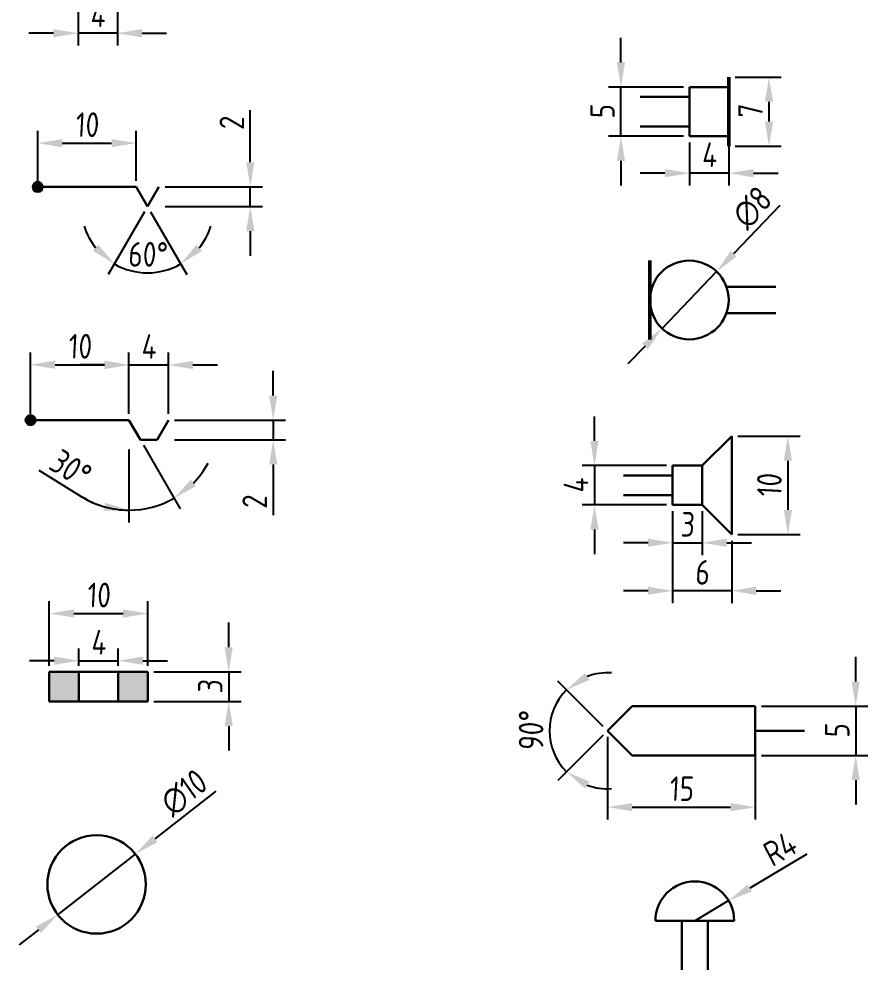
# Model space of a CAD drawing. Header units: millimetres. Extents: x 1 to 418, y -341 to 309.
# Drawn here: x 8.1 to 94.3, y -29.8 to 66.8 of the extents above; entities that cross this region are included whole.
import ezdxf

# ---------------------------------------------------------------- set-up
doc = ezdxf.new("R2010")
doc.units = ezdxf.units.MM
doc.layers.add('220', color=1, linetype='Continuous', lineweight=30)
doc.layers.add('основные', color=250, linetype='Continuous', lineweight=30)
doc.layers.add('Вспомогательны', color=10, linetype='Continuous')
doc.styles.add('Гост А', font='GOST.TTF', dxfattribs={"oblique": 3})
doc.dimstyles.new('ISO-25', dxfattribs={"dimtxt": 2.5, "dimasz": 2.5, "dimexe": 1.25, "dimexo": 0.625, "dimtad": 1, "dimtxsty": 'Гост А', "dimcen": 2.5, "dimadec": 0, "dimazin": 0, "dimtfac": 1, "dimtmove": 0, "dimatfit": 3, "dimfxl": 1, "dimarcsym": 0})

# ---------------------------------------------------------------- blocks, each defined once
blk = doc.blocks.new('Точка')
at = {"layer": '220'}
h = blk.add_hatch(color=256, dxfattribs=at)
h.dxf.hatch_style = 1
h.paths.add_polyline_path([(-0.5, 0, 1), (0.5, 0, 1)])
blk.add_circle((0, 0), 0.5, dxfattribs=at)
blk = doc.blocks.new('*D11')
at = {"layer": 'Defpoints', "color": 0, "transparency": 16777216}
for p in [(14.088, 73.666), (18.088, 73.666), (14.088, 65.31)]:
    blk.add_point(p, dxfattribs=at)
at = {"layer": 'Вспомогательны', "color": 0, "lineweight": -2, "transparency": 16777216}
for p, q in [((14.088, 73.041), (14.088, 64.06)), ((18.088, 73.041), (18.088, 64.06)), ((11.588, 65.31), (9.088, 65.31)), ((18.088, 65.31), (14.088, 65.31)), ((20.588, 65.31), (23.088, 65.31))]:
    blk.add_line(p, q, dxfattribs=at)
at = {"layer": 'Вспомогательны', "color": 0, "transparency": 16777216}
for points in [[(11.588, 65.726), (11.588, 64.893), (14.088, 65.31)], [(20.588, 65.726), (20.588, 64.893), (18.088, 65.31)]]:
    blk.add_solid(points, dxfattribs=at)
at = {"layer": 'Вспомогательны', "color": 0, "transparency": 16777216, "insert": (16.088, 67.185), "char_height": 2.5, "attachment_point": 5, "style": 'Гост А'}
blk.add_mtext('4', dxfattribs=at)
blk = doc.blocks.new('*D12')
at = {"layer": 'Defpoints', "color": 0, "transparency": 16777216}
for p in [(19.991, 54.148), (9.991, 49.709), (19.991, 49.709)]:
    blk.add_point(p, dxfattribs=at)
at = {"layer": 'Вспомогательны', "color": 0, "lineweight": -2, "transparency": 16777216}
for p, q in [((9.991, 50.334), (9.991, 55.398)), ((19.991, 50.334), (19.991, 55.398)), ((12.491, 54.148), (17.491, 54.148))]:
    blk.add_line(p, q, dxfattribs=at)
at = {"layer": 'Вспомогательны', "color": 0, "transparency": 16777216}
for points in [[(12.491, 54.565), (12.491, 53.732), (9.991, 54.148)], [(17.491, 54.565), (17.491, 53.732), (19.991, 54.148)]]:
    blk.add_solid(points, dxfattribs=at)
at = {"layer": 'Вспомогательны', "color": 0, "transparency": 16777216, "insert": (14.991, 56.023), "char_height": 2.5, "attachment_point": 5, "style": 'Гост А'}
blk.add_mtext('10', dxfattribs=at)
blk = doc.blocks.new('*D13')
at = {"layer": 'Defpoints', "color": 0, "transparency": 16777216}
for p in [(19.991, 49.709), (22.3, 49.709), (21.145, 47.709), (21.145, 47.709), (19.977, 41.083)]:
    blk.add_point(p, dxfattribs=at)
at = {"layer": 'Вспомогательны', "color": 0, "lineweight": -2, "transparency": 16777216}
for p, q in [((20.833, 47.167), (17.157, 40.8)), ((21.458, 47.167), (25.134, 40.8))]:
    blk.add_line(p, q, dxfattribs=at)
for start, end in [(197.16964, 218.58482), (321.41518, 342.83036), (240, 300)]:
    blk.add_arc((21.145, 47.709), 6.728, start, end, dxfattribs=at)
at = {"layer": 'Вспомогательны', "color": 0, "transparency": 16777216}
for points in [[(16.158, 43.828), (15.615, 43.197), (17.782, 41.882)], [(26.676, 43.197), (26.133, 43.828), (24.509, 41.882)]]:
    blk.add_solid(points, dxfattribs=at)
at = {"layer": 'Вспомогательны', "color": 0, "transparency": 16777216, "insert": (21.145, 42.856), "char_height": 2.5, "attachment_point": 5, "style": 'Гост А'}
blk.add_mtext('60°', dxfattribs=at)
blk = doc.blocks.new('*D14')
at = {"layer": 'Defpoints', "color": 0, "transparency": 16777216}
for p in [(22.3, 49.709), (22.3, 47.709), (31.587, 47.709)]:
    blk.add_point(p, dxfattribs=at)
at = {"layer": 'Вспомогательны', "color": 0, "lineweight": -2, "transparency": 16777216}
for p, q in [((31.587, 52.209), (31.587, 57.483)), ((22.925, 49.709), (32.837, 49.709)), ((31.587, 47.709), (31.587, 49.709)), ((22.925, 47.709), (32.837, 47.709)), ((31.587, 45.209), (31.587, 42.709))]:
    blk.add_line(p, q, dxfattribs=at)
at = {"layer": 'Вспомогательны', "color": 0, "transparency": 16777216}
for points in [[(31.17, 52.209), (32.003, 52.209), (31.587, 49.709)], [(31.17, 45.209), (32.003, 45.209), (31.587, 47.709)]]:
    blk.add_solid(points, dxfattribs=at)
at = {"layer": 'Вспомогательны', "color": 0, "transparency": 16777216, "insert": (29.712, 56.161), "char_height": 2.5, "attachment_point": 5, "rotation": 90, "style": 'Гост А'}
blk.add_mtext('2', dxfattribs=at)
blk = doc.blocks.new('*D15')
at = {"layer": 'Defpoints', "color": 0, "transparency": 16777216}
for p in [(19.267, 31.645), (9.267, 26.02), (19.267, 26.02)]:
    blk.add_point(p, dxfattribs=at)
at = {"layer": 'Вспомогательны', "color": 0, "lineweight": -2, "transparency": 16777216}
for p, q in [((9.267, 26.645), (9.267, 32.895)), ((19.267, 26.645), (19.267, 32.895)), ((11.767, 31.645), (16.767, 31.645))]:
    blk.add_line(p, q, dxfattribs=at)
at = {"layer": 'Вспомогательны', "color": 0, "transparency": 16777216}
for points in [[(11.767, 32.062), (11.767, 31.229), (9.267, 31.645)], [(16.767, 32.062), (16.767, 31.229), (19.267, 31.645)]]:
    blk.add_solid(points, dxfattribs=at)
at = {"layer": 'Вспомогательны', "color": 0, "transparency": 16777216, "insert": (14.267, 33.52), "char_height": 2.5, "attachment_point": 5, "style": 'Гост А'}
blk.add_mtext('10', dxfattribs=at)
blk = doc.blocks.new('*D16')
at = {"layer": 'Defpoints', "color": 0, "transparency": 16777216}
for p in [(23.267, 26.02), (23.267, 24.02), (33.913, 24.02)]:
    blk.add_point(p, dxfattribs=at)
at = {"layer": 'Вспомогательны', "color": 0, "lineweight": -2, "transparency": 16777216}
for p, q in [((33.913, 28.52), (33.913, 31.02)), ((23.892, 26.02), (35.163, 26.02)), ((33.913, 26.02), (33.913, 24.02)), ((23.892, 24.02), (35.163, 24.02)), ((33.913, 21.52), (33.913, 16.376))]:
    blk.add_line(p, q, dxfattribs=at)
at = {"layer": 'Вспомогательны', "color": 0, "transparency": 16777216}
for points in [[(33.496, 28.52), (34.33, 28.52), (33.913, 26.02)], [(33.496, 21.52), (34.33, 21.52), (33.913, 24.02)]]:
    blk.add_solid(points, dxfattribs=at)
at = {"layer": 'Вспомогательны', "color": 0, "transparency": 16777216, "insert": (32.038, 17.698), "char_height": 2.5, "attachment_point": 5, "rotation": 90, "style": 'Гост А'}
blk.add_mtext('2', dxfattribs=at)
blk = doc.blocks.new('*D17')
at = {"layer": 'Defpoints', "color": 0, "transparency": 16777216}
for p in [(23.267, 31.623), (19.267, 26.02), (23.267, 26.02)]:
    blk.add_point(p, dxfattribs=at)
at = {"layer": 'Вспомогательны', "color": 0, "lineweight": -2, "transparency": 16777216}
for p, q in [((19.267, 26.645), (19.267, 32.873)), ((23.267, 26.645), (23.267, 32.873)), ((16.767, 31.623), (14.267, 31.623)), ((19.267, 31.623), (23.267, 31.623)), ((25.767, 31.623), (28.267, 31.623))]:
    blk.add_line(p, q, dxfattribs=at)
at = {"layer": 'Вспомогательны', "color": 0, "transparency": 16777216}
for points in [[(16.767, 32.04), (16.767, 31.206), (19.267, 31.623)], [(25.767, 32.04), (25.767, 31.206), (23.267, 31.623)]]:
    blk.add_solid(points, dxfattribs=at)
at = {"layer": 'Вспомогательны', "color": 0, "transparency": 16777216, "insert": (21.267, 33.498), "char_height": 2.5, "attachment_point": 5, "style": 'Гост А'}
blk.add_mtext('4', dxfattribs=at)
blk = doc.blocks.new('*D18')
at = {"layer": 'Defpoints', "color": 0, "transparency": 16777216}
for p in [(21.174, 0.462), (21.174, -2.538), (29.395, -2.538)]:
    blk.add_point(p, dxfattribs=at)
at = {"layer": 'Вспомогательны', "color": 0, "lineweight": -2, "transparency": 16777216}
for p, q in [((29.395, 2.962), (29.395, 5.462)), ((21.799, 0.462), (30.645, 0.462)), ((29.395, 0.462), (29.395, -2.538)), ((21.799, -2.538), (30.645, -2.538)), ((29.395, -5.038), (29.395, -7.538))]:
    blk.add_line(p, q, dxfattribs=at)
at = {"layer": 'Вспомогательны', "color": 0, "transparency": 16777216}
for points in [[(28.979, 2.962), (29.812, 2.962), (29.395, 0.462)], [(28.979, -5.038), (29.812, -5.038), (29.395, -2.538)]]:
    blk.add_solid(points, dxfattribs=at)
at = {"layer": 'Вспомогательны', "color": 0, "transparency": 16777216, "insert": (27.52, -1.038), "char_height": 2.5, "attachment_point": 5, "rotation": 90, "style": 'Гост А'}
blk.add_mtext('3', dxfattribs=at)
blk = doc.blocks.new('*D19')
at = {"layer": 'Defpoints', "color": 0, "transparency": 16777216}
for p in [(18.174, 1.591), (14.174, 0.462), (18.174, 0.462)]:
    blk.add_point(p, dxfattribs=at)
at = {"layer": 'Вспомогательны', "color": 0, "lineweight": -2, "transparency": 16777216}
for p, q in [((14.174, 1.087), (14.174, 2.841)), ((18.174, 1.087), (18.174, 2.841)), ((11.674, 1.591), (9.174, 1.591)), ((14.174, 1.591), (18.174, 1.591)), ((20.674, 1.591), (23.174, 1.591))]:
    blk.add_line(p, q, dxfattribs=at)
at = {"layer": 'Вспомогательны', "color": 0, "transparency": 16777216}
for points in [[(11.674, 2.008), (11.674, 1.175), (14.174, 1.591)], [(20.674, 2.008), (20.674, 1.175), (18.174, 1.591)]]:
    blk.add_solid(points, dxfattribs=at)
at = {"layer": 'Вспомогательны', "color": 0, "transparency": 16777216, "insert": (16.174, 3.466), "char_height": 2.5, "attachment_point": 5, "style": 'Гост А'}
blk.add_mtext('4', dxfattribs=at)
blk = doc.blocks.new('*D20')
at = {"layer": 'Defpoints', "color": 0, "transparency": 16777216}
for p in [(21.174, 6.386), (11.174, 0.462), (21.174, 0.462)]:
    blk.add_point(p, dxfattribs=at)
at = {"layer": 'Вспомогательны', "color": 0, "lineweight": -2, "transparency": 16777216}
for p, q in [((11.174, 1.087), (11.174, 7.636)), ((21.174, 1.087), (21.174, 7.636)), ((13.674, 6.386), (18.674, 6.386))]:
    blk.add_line(p, q, dxfattribs=at)
at = {"layer": 'Вспомогательны', "color": 0, "transparency": 16777216}
for points in [[(13.674, 6.803), (13.674, 5.97), (11.174, 6.386)], [(18.674, 6.803), (18.674, 5.97), (21.174, 6.386)]]:
    blk.add_solid(points, dxfattribs=at)
at = {"layer": 'Вспомогательны', "color": 0, "transparency": 16777216, "insert": (16.174, 8.261), "char_height": 2.5, "attachment_point": 5, "style": 'Гост А'}
blk.add_mtext('10', dxfattribs=at)
blk = doc.blocks.new('*D21')
at = {"layer": 'Defpoints', "color": 0, "transparency": 16777216}
for p in [(19.922, -18.044), (12.038, -24.196)]:
    blk.add_point(p, dxfattribs=at)
at = {"layer": 'Вспомогательны', "color": 0, "lineweight": -2, "transparency": 16777216}
for p, q in [((28.087, -11.671), (21.893, -16.506)), ((12.038, -24.196), (19.922, -18.044)), ((10.067, -25.734), (8.096, -27.272))]:
    blk.add_line(p, q, dxfattribs=at)
at = {"layer": 'Вспомогательны', "color": 0, "transparency": 16777216}
for points in [[(21.636, -16.177), (22.149, -16.834), (19.922, -18.044)], [(9.811, -25.405), (10.323, -26.062), (12.038, -24.196)]]:
    blk.add_solid(points, dxfattribs=at)
at = {"layer": 'Вспомогательны', "color": 0, "transparency": 16777216, "insert": (24.822, -11.841), "char_height": 2.5, "attachment_point": 5, "rotation": 37.96686, "style": 'Гост А'}
blk.add_mtext('∅10', dxfattribs=at)
blk = doc.blocks.new('*D37')
at = {"layer": 'Defpoints', "color": 0, "transparency": 16777216}
for p in [(80.201, 60.845), (80.201, 53.845), (84.265, 53.845)]:
    blk.add_point(p, dxfattribs=at)
at = {"layer": 'Вспомогательны', "color": 0, "lineweight": -2, "transparency": 16777216}
for p, q in [((80.826, 60.845), (85.515, 60.845)), ((84.265, 58.345), (84.265, 56.345)), ((80.826, 53.845), (85.515, 53.845))]:
    blk.add_line(p, q, dxfattribs=at)
at = {"layer": 'Вспомогательны', "color": 0, "transparency": 16777216}
for points in [[(83.848, 58.345), (84.682, 58.345), (84.265, 60.845)], [(83.848, 56.345), (84.682, 56.345), (84.265, 53.845)]]:
    blk.add_solid(points, dxfattribs=at)
at = {"layer": 'Вспомогательны', "color": 0, "transparency": 16777216, "insert": (82.39, 57.345), "char_height": 2.5, "attachment_point": 5, "rotation": 90, "style": 'Гост А'}
blk.add_mtext('7', dxfattribs=at)
blk = doc.blocks.new('*D38')
at = {"layer": 'Defpoints', "color": 0, "transparency": 16777216}
for p in [(76.201, 54.845), (80.201, 54.845), (76.201, 51.098)]:
    blk.add_point(p, dxfattribs=at)
at = {"layer": 'Вспомогательны', "color": 0, "lineweight": -2, "transparency": 16777216}
for p, q in [((76.201, 54.22), (76.201, 49.848)), ((80.201, 54.22), (80.201, 49.848)), ((73.701, 51.098), (71.201, 51.098)), ((80.201, 51.098), (76.201, 51.098)), ((82.701, 51.098), (85.201, 51.098))]:
    blk.add_line(p, q, dxfattribs=at)
at = {"layer": 'Вспомогательны', "color": 0, "transparency": 16777216}
for points in [[(73.701, 51.515), (73.701, 50.681), (76.201, 51.098)], [(82.701, 51.515), (82.701, 50.681), (80.201, 51.098)]]:
    blk.add_solid(points, dxfattribs=at)
at = {"layer": 'Вспомогательны', "color": 0, "transparency": 16777216, "insert": (78.201, 52.973), "char_height": 2.5, "attachment_point": 5, "style": 'Гост А'}
blk.add_mtext('4', dxfattribs=at)
blk = doc.blocks.new('*D39')
at = {"layer": 'Defpoints', "color": 0, "transparency": 16777216}
for p in [(69.232, 59.845), (76.201, 59.845), (76.201, 54.845)]:
    blk.add_point(p, dxfattribs=at)
at = {"layer": 'Вспомогательны', "color": 0, "lineweight": -2, "transparency": 16777216}
for p, q in [((69.232, 62.345), (69.232, 64.845)), ((75.576, 59.845), (67.982, 59.845)), ((69.232, 54.845), (69.232, 59.845)), ((75.576, 54.845), (67.982, 54.845)), ((69.232, 52.345), (69.232, 49.845))]:
    blk.add_line(p, q, dxfattribs=at)
at = {"layer": 'Вспомогательны', "color": 0, "transparency": 16777216}
for points in [[(68.816, 62.345), (69.649, 62.345), (69.232, 59.845)], [(68.816, 52.345), (69.649, 52.345), (69.232, 54.845)]]:
    blk.add_solid(points, dxfattribs=at)
at = {"layer": 'Вспомогательны', "color": 0, "transparency": 16777216, "insert": (67.357, 57.345), "char_height": 2.5, "attachment_point": 5, "rotation": 90, "style": 'Гост А'}
blk.add_mtext('5', dxfattribs=at)
blk = doc.blocks.new('*D40')
at = {"layer": 'Defpoints', "color": 0, "transparency": 16777216}
for p in [(78.944, 41.109), (73.408, 35.334)]:
    blk.add_point(p, dxfattribs=at)
at = {"layer": 'Вспомогательны', "color": 0, "lineweight": -2, "transparency": 16777216}
for p, q in [((85.368, 47.812), (80.674, 42.914)), ((73.408, 35.334), (78.944, 41.109)), ((71.678, 33.529), (69.948, 31.724))]:
    blk.add_line(p, q, dxfattribs=at)
at = {"layer": 'Вспомогательны', "color": 0, "transparency": 16777216}
for points in [[(80.373, 43.202), (80.974, 42.626), (78.944, 41.109)], [(71.377, 33.817), (71.979, 33.241), (73.408, 35.334)]]:
    blk.add_solid(points, dxfattribs=at)
at = {"layer": 'Вспомогательны', "color": 0, "transparency": 16777216, "insert": (82.532, 47.563), "char_height": 2.5, "attachment_point": 5, "rotation": 46.2145, "style": 'Гост А'}
blk.add_mtext('∅8', dxfattribs=at)
blk = doc.blocks.new('*D41')
at = {"layer": 'Defpoints', "color": 0, "transparency": 16777216}
for p in [(80.481, 24.404), (80.481, 14.404), (86.185, 14.404)]:
    blk.add_point(p, dxfattribs=at)
at = {"layer": 'Вспомогательны', "color": 0, "lineweight": -2, "transparency": 16777216}
for p, q in [((81.106, 24.404), (87.435, 24.404)), ((86.185, 21.904), (86.185, 16.904)), ((81.106, 14.404), (87.435, 14.404))]:
    blk.add_line(p, q, dxfattribs=at)
at = {"layer": 'Вспомогательны', "color": 0, "transparency": 16777216}
for points in [[(85.769, 21.904), (86.602, 21.904), (86.185, 24.404)], [(85.769, 16.904), (86.602, 16.904), (86.185, 14.404)]]:
    blk.add_solid(points, dxfattribs=at)
at = {"layer": 'Вспомогательны', "color": 0, "transparency": 16777216, "insert": (84.31, 19.404), "char_height": 2.5, "attachment_point": 5, "rotation": 90, "style": 'Гост А'}
blk.add_mtext('10', dxfattribs=at)
blk = doc.blocks.new('*D42')
at = {"layer": 'Defpoints', "color": 0, "transparency": 16777216}
for p in [(74.481, 21.404), (66.539, 17.404), (74.481, 17.404)]:
    blk.add_point(p, dxfattribs=at)
at = {"layer": 'Вспомогательны', "color": 0, "lineweight": -2, "transparency": 16777216}
for p, q in [((66.539, 23.904), (66.539, 26.404)), ((73.856, 21.404), (65.289, 21.404)), ((66.539, 21.404), (66.539, 17.404)), ((73.856, 17.404), (65.289, 17.404)), ((66.539, 14.904), (66.539, 12.404))]:
    blk.add_line(p, q, dxfattribs=at)
at = {"layer": 'Вспомогательны', "color": 0, "transparency": 16777216}
for points in [[(66.122, 23.904), (66.956, 23.904), (66.539, 21.404)], [(66.122, 14.904), (66.956, 14.904), (66.539, 17.404)]]:
    blk.add_solid(points, dxfattribs=at)
at = {"layer": 'Вспомогательны', "color": 0, "transparency": 16777216, "insert": (64.664, 19.404), "char_height": 2.5, "attachment_point": 5, "rotation": 90, "style": 'Гост А'}
blk.add_mtext('4', dxfattribs=at)
blk = doc.blocks.new('*D43')
at = {"layer": 'Defpoints', "color": 0, "transparency": 16777216}
for p in [(74.481, 17.404), (77.481, 17.404), (77.481, 13.569)]:
    blk.add_point(p, dxfattribs=at)
at = {"layer": 'Вспомогательны', "color": 0, "lineweight": -2, "transparency": 16777216}
for p, q in [((74.481, 16.779), (74.481, 12.319)), ((77.481, 16.779), (77.481, 12.319)), ((71.981, 13.569), (69.481, 13.569)), ((74.481, 13.569), (77.481, 13.569)), ((79.981, 13.569), (82.481, 13.569))]:
    blk.add_line(p, q, dxfattribs=at)
at = {"layer": 'Вспомогательны', "color": 0, "transparency": 16777216}
for points in [[(71.981, 13.985), (71.981, 13.152), (74.481, 13.569)], [(79.981, 13.985), (79.981, 13.152), (77.481, 13.569)]]:
    blk.add_solid(points, dxfattribs=at)
at = {"layer": 'Вспомогательны', "color": 0, "transparency": 16777216, "insert": (75.981, 15.444), "char_height": 2.5, "attachment_point": 5, "style": 'Гост А'}
blk.add_mtext('3', dxfattribs=at)
blk = doc.blocks.new('*D44')
at = {"layer": 'Defpoints', "color": 0, "transparency": 16777216}
for p in [(74.481, 14.404), (80.481, 14.404), (74.481, 8.69)]:
    blk.add_point(p, dxfattribs=at)
at = {"layer": 'Вспомогательны', "color": 0, "lineweight": -2, "transparency": 16777216}
for p, q in [((74.481, 13.779), (74.481, 7.44)), ((80.481, 13.779), (80.481, 7.44)), ((71.981, 8.69), (69.481, 8.69)), ((80.481, 8.69), (74.481, 8.69)), ((82.981, 8.69), (85.481, 8.69))]:
    blk.add_line(p, q, dxfattribs=at)
at = {"layer": 'Вспомогательны', "color": 0, "transparency": 16777216}
for points in [[(71.981, 9.107), (71.981, 8.274), (74.481, 8.69)], [(82.981, 9.107), (82.981, 8.274), (80.481, 8.69)]]:
    blk.add_solid(points, dxfattribs=at)
at = {"layer": 'Вспомогательны', "color": 0, "transparency": 16777216, "insert": (77.481, 10.565), "char_height": 2.5, "attachment_point": 5, "style": 'Гост А'}
blk.add_mtext('6', dxfattribs=at)
blk = doc.blocks.new('*D45')
at = {"layer": 'Defpoints', "color": 0, "transparency": 16777216}
for p in [(67.869, -5.525), (82.869, -5.525), (82.869, -13.279)]:
    blk.add_point(p, dxfattribs=at)
at = {"layer": 'Вспомогательны', "color": 0, "lineweight": -2, "transparency": 16777216}
for p, q in [((67.869, -6.15), (67.869, -14.529)), ((82.869, -6.15), (82.869, -14.529)), ((70.369, -13.279), (80.369, -13.279))]:
    blk.add_line(p, q, dxfattribs=at)
at = {"layer": 'Вспомогательны', "color": 0, "transparency": 16777216}
for points in [[(70.369, -12.862), (70.369, -13.696), (67.869, -13.279)], [(80.369, -12.862), (80.369, -13.696), (82.869, -13.279)]]:
    blk.add_solid(points, dxfattribs=at)
at = {"layer": 'Вспомогательны', "color": 0, "transparency": 16777216, "insert": (75.369, -11.404), "char_height": 2.5, "attachment_point": 5, "style": 'Гост А'}
blk.add_mtext('15', dxfattribs=at)
blk = doc.blocks.new('*D46')
at = {"layer": 'Defpoints', "color": 0, "transparency": 16777216}
for p in [(82.869, -3.025), (82.869, -8.025), (93.073, -8.025)]:
    blk.add_point(p, dxfattribs=at)
at = {"layer": 'Вспомогательны', "color": 0, "lineweight": -2, "transparency": 16777216}
for p, q in [((93.073, -0.525), (93.073, 1.975)), ((83.494, -3.025), (94.323, -3.025)), ((93.073, -3.025), (93.073, -8.025)), ((83.494, -8.025), (94.323, -8.025)), ((93.073, -10.525), (93.073, -13.025))]:
    blk.add_line(p, q, dxfattribs=at)
at = {"layer": 'Вспомогательны', "color": 0, "transparency": 16777216}
for points in [[(92.656, -0.525), (93.49, -0.525), (93.073, -3.025)], [(92.656, -10.525), (93.49, -10.525), (93.073, -8.025)]]:
    blk.add_solid(points, dxfattribs=at)
at = {"layer": 'Вспомогательны', "color": 0, "transparency": 16777216, "insert": (91.198, -5.525), "char_height": 2.5, "attachment_point": 5, "rotation": 90, "style": 'Гост А'}
blk.add_mtext('5', dxfattribs=at)
blk = doc.blocks.new('*D47')
at = {"layer": 'Defpoints', "color": 0, "transparency": 16777216}
for p in [(70.369, -3.025), (62.181, -4.001), (67.869, -5.525), (67.869, -5.525), (70.369, -8.025)]:
    blk.add_point(p, dxfattribs=at)
at = {"layer": 'Вспомогательны', "color": 0, "lineweight": -2, "transparency": 16777216}
for p, q in [((67.427, -5.083), (62.822, -0.477)), ((67.427, -5.967), (62.822, -10.573))]:
    blk.add_line(p, q, dxfattribs=at)
for start, end in [(85.97805, 110.48902), (135, 225), (249.51098, 274.02195)]:
    blk.add_arc((67.869, -5.525), 5.889, start, end, dxfattribs=at)
at = {"layer": 'Вспомогательны', "color": 0, "transparency": 16777216}
for points in [[(66.034, -0.359), (65.583, 0.342), (63.705, -1.361)], [(65.583, -11.391), (66.034, -10.69), (63.705, -9.689)]]:
    blk.add_solid(points, dxfattribs=at)
at = {"layer": 'Вспомогательны', "color": 0, "transparency": 16777216, "insert": (60.106, -5.525), "char_height": 2.5, "attachment_point": 5, "rotation": 90, "style": 'Гост А'}
blk.add_mtext('90°', dxfattribs=at)
blk = doc.blocks.new('*D48')
at = {"layer": 'Defpoints', "color": 0, "transparency": 16777216}
for p in [(80.172, -22.767), (76.734, -24.812)]:
    blk.add_point(p, dxfattribs=at)
at = {"layer": 'Вспомогательны', "color": 0, "lineweight": -2, "transparency": 16777216}
for p, q in [((88.113, -18.044), (82.32, -21.489)), ((76.734, -24.812), (80.172, -22.767))]:
    blk.add_line(p, q, dxfattribs=at)
at = {"layer": 'Вспомогательны', "color": 0, "transparency": 16777216}
blk.add_solid([(82.107, -21.131), (82.533, -21.847), (80.172, -22.767)], dxfattribs=at)
at = {"layer": 'Вспомогательны', "color": 0, "transparency": 16777216, "insert": (85.333, -17.516), "char_height": 2.5, "attachment_point": 5, "rotation": 30.74306, "style": 'Гост А'}
blk.add_mtext('R4', dxfattribs=at)
blk = doc.blocks.new('*D51')
at = {"layer": 'Defpoints', "color": 0, "transparency": 16777216}
for p in [(19.267, 26.02), (19.267, 26.02), (19.267, 23.677), (20.422, 24.02), (22.394, 17.428)]:
    blk.add_point(p, dxfattribs=at)
at = {"layer": 'Вспомогательны', "color": 0, "lineweight": -2, "transparency": 16777216}
for p, q in [((20.734, 23.479), (24.463, 17.019)), ((19.267, 23.052), (19.267, 15.627)), ((14.457, 18.244), (10.156, 20.904))]:
    blk.add_line(p, q, dxfattribs=at)
for start, end in [(315.71544, 331.43089), (238.26338, 270), (238.56911, 254.28456), (270, 300)]:
    blk.add_arc((19.267, 26.02), 9.143, start, end, dxfattribs=at)
at = {"layer": 'Вспомогательны', "color": 0, "transparency": 16777216}
for points in [[(26.068, 19.307), (25.557, 19.965), (23.838, 18.102)], [(16.847, 17.631), (16.733, 16.806), (19.267, 16.877)]]:
    blk.add_solid(points, dxfattribs=at)
at = {"layer": 'Вспомогательны', "color": 0, "transparency": 16777216, "insert": (13.293, 21.169), "char_height": 2.5, "attachment_point": 5, "rotation": 328.26338, "style": 'Гост А'}
blk.add_mtext('30°', dxfattribs=at)

msp = doc.modelspace()

# ---------------------------------------------------------------- hatches: boundary and pattern name
at = {"layer": 'основные'}
h = msp.add_hatch(color=256, dxfattribs=at)
h.dxf.hatch_style = 1
h.paths.add_polyline_path([(14.174, 0.462), (11.174, 0.462), (11.174, -2.538), (14.174, -2.538)])
h.paths.add_polyline_path([(21.174, 0.462), (18.174, 0.462), (18.174, -2.538), (21.174, -2.538)])

# ---------------------------------------------------------------- linework, layer by layer
at = {"layer": 'основные', "lineweight": 50}
for p, q in [((80.201, 60.845), (80.201, 53.845)), ((72.176, 42.222), (72.176, 34.222))]:
    msp.add_line(p, q, dxfattribs=at)
at = {"layer": 'основные'}
for p, q in [((76.201, 54.845), (76.201, 59.845)), ((76.201, 59.845), (80.201, 59.845)), ((76.201, 58.845), (71.201, 58.845)), ((76.201, 55.845), (71.201, 55.845)), ((80.201, 54.845), (76.201, 54.845)), ((9.991, 49.709), (19.991, 49.709)), ((19.991, 49.709), (21.145, 47.709)), ((21.145, 47.709), (22.3, 49.709)), ((79.947, 39.555), (84.947, 39.555)), ((79.947, 36.888), (84.947, 36.888)), ((9.267, 26.02), (19.267, 26.02)), ((19.267, 26.02), (20.422, 24.02)), ((23.267, 26.02), (22.112, 24.02)), ((77.481, 21.404), (80.481, 24.404)), ((80.481, 24.404), (80.481, 14.404)), ((22.112, 24.02), (20.422, 24.02)), ((77.481, 21.404), (74.481, 21.404)), ((74.481, 21.404), (74.481, 17.404)), ((77.481, 17.404), (77.481, 21.404)), ((74.481, 20.404), (69.481, 20.404)), ((74.481, 18.404), (69.481, 18.404)), ((74.481, 17.404), (77.481, 17.404)), ((77.481, 17.404), (80.481, 14.404)), ((11.174, 0.462), (21.174, 0.462)), ((11.174, -2.538), (11.174, 0.462)), ((14.174, 0.462), (14.174, -2.538)), ((18.174, -2.538), (18.174, 0.462)), ((21.174, 0.462), (21.174, -2.538)), ((21.174, -2.538), (11.174, -2.538)), ((67.869, -5.525), (70.369, -3.025)), ((70.369, -3.025), (82.869, -3.025)), ((82.869, -3.025), (82.869, -8.025)), ((67.869, -5.525), (70.369, -8.025)), ((82.869, -5.525), (87.869, -5.525)), ((70.369, -8.025), (82.869, -8.025)), ((72.734, -24.812), (80.734, -24.812)), ((75.401, -24.812), (75.401, -29.812)), ((78.067, -24.812), (78.067, -29.812))]:
    msp.add_line(p, q, dxfattribs=at)
for centre, radius in [((76.176, 38.222), 4), ((15.98, -21.12), 5)]:
    msp.add_circle(centre, radius, dxfattribs=at)
msp.add_arc((76.734, -24.812), 4, 0, 180, dxfattribs=at)

# ---------------------------------------------------------------- block references
at = {"layer": 'основные', "lineweight": 50}
for p in [(9.991, 49.709), (9.267, 26.02)]:
    msp.add_blockref('Точка', p, dxfattribs=at)

# ---------------------------------------------------------------- dimensions: what is measured, and where the dimension line sits
at = {"layer": 'Вспомогательны'}
for base, p1, p2, picture, middle in [((14.088, 65.31), (18.088, 73.666), (14.088, 73.666), '*D11', (16.088, 67.185)), ((19.991, 54.148), (9.991, 49.709), (19.991, 49.709), '*D12', (14.991, 56.023)), ((76.201, 51.098), (80.201, 54.845), (76.201, 54.845), '*D38', (78.201, 52.973)), ((19.267, 31.645), (9.267, 26.02), (19.267, 26.02), '*D15', (14.267, 33.52)), ((23.267, 31.623), (19.267, 26.02), (23.267, 26.02), '*D17', (21.267, 33.498)), ((77.481, 13.569), (74.481, 17.404), (77.481, 17.404), '*D43', (75.981, 15.444)), ((74.481, 8.69), (80.481, 14.404), (74.481, 14.404), '*D44', (77.481, 10.565)), ((21.174, 6.386), (11.174, 0.462), (21.174, 0.462), '*D20', (16.174, 8.261)), ((18.174, 1.591), (14.174, 0.462), (18.174, 0.462), '*D19', (16.174, 3.466)), ((82.869, -13.279), (67.869, -5.525), (82.869, -5.525), '*D45', (75.369, -11.404))]:
    dim = msp.add_linear_dim(base=base, p1=p1, p2=p2, dimstyle='ISO-25', dxfattribs=at)
    dim.commit()
    dim.dimension.update_dxf_attribs({"geometry": picture, "text_midpoint": middle})
for base, p1, p2, picture, middle in [((69.232, 59.845), (76.201, 54.845), (76.201, 59.845), '*D39', (67.357, 57.345)), ((84.265, 53.845), (80.201, 60.845), (80.201, 53.845), '*D37', (82.39, 57.345)), ((33.913, 24.02), (23.267, 26.02), (23.267, 24.02), '*D16', (32.038, 17.698)), ((66.539, 17.404), (74.481, 21.404), (74.481, 17.404), '*D42', (64.664, 19.404)), ((86.185, 14.404), (80.481, 24.404), (80.481, 14.404), '*D41', (84.31, 19.404)), ((29.395, -2.538), (21.174, 0.462), (21.174, -2.538), '*D18', (27.52, -1.038)), ((93.073, -8.025), (82.869, -3.025), (82.869, -8.025), '*D46', (91.198, -5.525))]:
    dim = msp.add_linear_dim(base=base, p1=p1, p2=p2, angle=90, dimstyle='ISO-25', dxfattribs=at)
    dim.commit()
    dim.dimension.update_dxf_attribs({"geometry": picture, "text_midpoint": middle})
dim = msp.add_linear_dim(base=(31.587, 47.709), p1=(22.3, 49.709), p2=(22.3, 47.709), angle=90, dimstyle='ISO-25', dxfattribs=at)
dim.commit()
dim.dimension.update_dxf_attribs({"geometry": '*D14', "text_midpoint": (31.587, 56.161), "dimtype": 160})
for p1, p2, picture, middle in [((73.408, 35.334), (78.944, 41.109), '*D40', (82.532, 47.563)), ((12.038, -24.196), (19.922, -18.044), '*D21', (25.976, -13.319))]:
    dim = msp.add_diameter_dim_2p(p1=p1, p2=p2, dimstyle='ISO-25', dxfattribs=at)
    dim.commit()
    dim.dimension.update_dxf_attribs({"geometry": picture, "text_midpoint": middle})
for base, line1, line2, picture, middle in [((19.977, 41.083), ((19.991, 49.709), (21.145, 47.709)), ((21.145, 47.709), (22.3, 49.709)), '*D13', (21.145, 42.856)), ((22.394, 17.428), ((19.267, 26.02), (19.267, 23.677)), ((19.267, 26.02), (20.422, 24.02)), '*D51', (13.293, 21.169)), ((62.181, -4.001), ((67.869, -5.525), (70.369, -8.025)), ((67.869, -5.525), (70.369, -3.025)), '*D47', (60.106, -5.525))]:
    dim = msp.add_angular_dim_2l(base=base, line1=line1, line2=line2, dimstyle='ISO-25', dxfattribs=at)
    dim.commit()
    dim.dimension.update_dxf_attribs({"geometry": picture, "text_midpoint": middle})
dim = msp.add_radius_dim(center=(76.734, -24.812), mpoint=(80.172, -22.767), dimstyle='ISO-25', dxfattribs=at)
dim.commit()
dim.dimension.update_dxf_attribs({"geometry": '*D48', "text_midpoint": (85.333, -17.516)})

doc.saveas('drawing.dxf')
